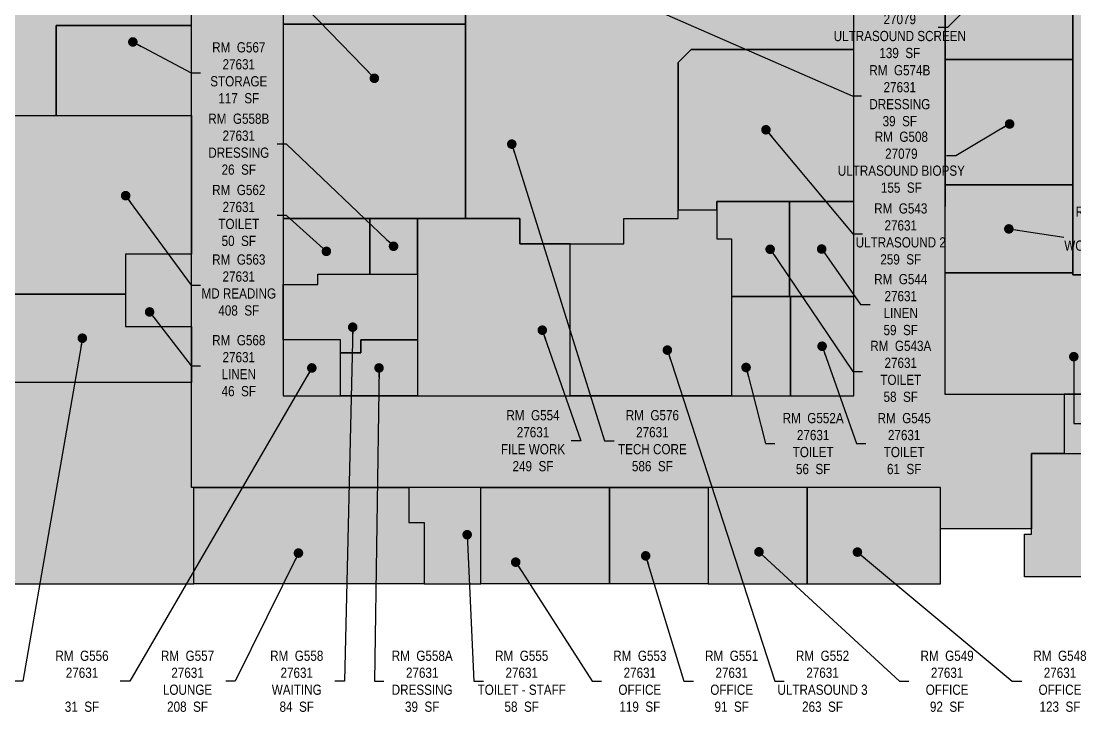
# Model space of a CAD drawing. Header units: inches. Extents: x -3327 to 3513, y 24 to 2921.
# Drawn here: x 1281 to 2522, y 26 to 840 of the extents above; entities that cross this region are included whole.
import ezdxf

# ---------------------------------------------------------------- set-up
doc = ezdxf.new("R2010")
doc.units = ezdxf.units.IN
doc.header["$MEASUREMENT"] = 0
for name, color, linetype in [('0-LABEL', 3, 'Continuous'), ('3-FCM', 190, 'Continuous'), ('3-FCM-PTN', 9, 'Continuous'), ('4-OCC', 6, 'Continuous'), ('4-OCC-PTN', 95, 'Continuous')]:
    doc.layers.add(name, color=color, linetype=linetype)
doc.styles.add('ArialN', font='ARIALN.TTF')
doc.dimstyles.new('AB-120', dxfattribs={"dimscale": 120, "dimtxt": 0.125, "dimasz": 0.09375, "dimexe": 0.0625, "dimexo": 0.125, "dimgap": 0.375, "dimtad": 0, "dimtih": 1, "dimtoh": 1, "dimdec": 4, "dimrnd": 0.0625, "dimzin": 0, "dimdsep": 46, "dimlunit": 4, "dimtxsty": 'ArialN', "dimblk": 'ARCHTICK', "dimcen": 0.09375, "dimclrd": 256, "dimclre": 256, "dimclrt": 256, "dimadec": 0, "dimazin": 0, "dimtfac": 1, "dimtdec": 4, "dimtofl": 0, "dimtmove": 2, "dimatfit": 3, "dimldrblk": 'DOT', "dimfxl": 0, "dimfrac": 2, "dimtolj": 1, "dimtzin": 0, "dimlwd": -1, "dimlwe": -1, "dimarcsym": 0})

# ---------------------------------------------------------------- blocks, each defined once
blk = doc.blocks.new('_ArchTick')
at = {"const_width": 0.15}
blk.add_lwpolyline([(-0.5, -0.5), (0.5, 0.5)], dxfattribs=at)
blk = doc.blocks.new('_Dot')
at = {"lineweight": -2}
blk.add_line((-0.5, 0), (-1, 0), dxfattribs=at)
at = {"const_width": 0.5}
blk.add_lwpolyline([(-0.25, 0, 1), (0.25, 0, 1)], format="xyb", close=True, dxfattribs=at)

msp = doc.modelspace()

# ---------------------------------------------------------------- hatches: boundary and pattern name
at = {"layer": '3-FCM-PTN'}
h = msp.add_hatch(color=256, dxfattribs=at)
edge = h.paths.add_edge_path()
edge.add_line((1141.420867676316, 1248.999999999979), (1141.420867676316, 1253.999999999981))
edge.add_line((1141.420867676316, 1253.999999999981), (1135.420867676316, 1253.999999999981))
edge.add_line((1135.420867676316, 1253.999999999981), (1135.420867676316, 1355.999999999987))
edge.add_line((1135.420867676316, 1355.999999999987), (1586.999999999995, 1355.999999999996))
edge.add_line((1586.999999999995, 1355.999999999996), (1586.999999999994, 1243.029153617519))
edge.add_line((1586.999999999994, 1243.029153617519), (1634.499999999985, 1243.029153617512))
edge.add_line((1634.499999999985, 1243.029153617512), (1634.499999999984, 1169.624999999986))
edge.add_line((1634.499999999984, 1169.624999999986), (1590.000000000026, 1169.624999999987))
edge.add_line((1590.000000000026, 1169.624999999987), (1590.000000000003, 397.9999999999845))
edge.add_line((1590.000000000003, 397.9999999999845), (2262.000000000001, 397.9999999999845))
edge.add_line((2262.000000000001, 397.9999999999845), (2262.000000000026, 1186.937573226881))
edge.add_arc((2198.000000000043, 1187.022600915494), 64.00005648205, 359.9238792994847, 449.9999999999982)
edge.add_line((2198.000000000045, 1251.022657397544), (1965.499999999987, 1251.022657397551))
edge.add_line((1965.499999999987, 1251.022657397551), (1965.499999999987, 1501.000000000002))
edge.add_line((1965.499999999987, 1501.000000000002), (2091.000000000004, 1501.000000000001))
edge.add_line((2091.000000000004, 1501.000000000001), (2091.000000000004, 1498.927279146954))
edge.add_line((2091.000000000004, 1498.927279146954), (2093.500000000002, 1498.927279146954))
edge.add_line((2093.500000000003, 1498.927279146954), (2093.500000000003, 1450.999999999985))
edge.add_line((2093.500000000003, 1450.999999999985), (2088.500000000004, 1450.999999999987))
edge.add_line((2088.500000000003, 1450.999999999987), (2088.500000000002, 1352.999999999985))
edge.add_line((2088.500000000002, 1352.999999999985), (2228.500000000002, 1352.999999999985))
edge.add_line((2228.500000000002, 1352.999999999985), (2228.500000000002, 1357.999999999986))
edge.add_line((2228.500000000002, 1357.999999999986), (2301.779664494587, 1357.999999999985))
edge.add_arc((2296.16685138149, 1284.380477555279), 73.83317517233746, -0.04859318841391769, 85.64015689121987, ccw=False)
edge.add_line((2370.000000000005, 1284.317858825021), (2369.250000000001, 399.9999999999854))
edge.add_line((2369.250000000001, 399.9999999999854), (2509.752994790845, 399.9999999999864))
edge.add_line((2509.752994790845, 399.9999999999864), (2509.752994790845, 329.9999999999818))
edge.add_line((2509.752994790845, 329.9999999999818), (2471.249999999998, 329.9999999999827))
edge.add_line((2471.249999999998, 329.9999999999827), (2471.249999999999, 241.250005875695))
edge.add_line((2471.249999999998, 241.250005875695), (2369.25, 241.2500058756941))
edge.add_line((2369.25, 241.2500058756941), (2364.000000680872, 241.2500059263975))
edge.add_line((2364.000000680873, 241.2500059263975), (2364, 289.9999999999854))
edge.add_line((2364, 289.9999999999854), (1482.000000000002, 289.9999999999809))
edge.add_line((1482.000000000002, 289.9999999999809), (1482.000000000002, 1248.99999999998))
edge.add_line((1482.000000000002, 1248.99999999998), (1141.420867676316, 1248.999999999979))
at = {"layer": '4-OCC-PTN'}
h = msp.add_hatch(color=58, dxfattribs=at)
h.dxf.hatch_style = 1
edge = h.paths.add_edge_path()
edge.add_line((3074.744480245117, 1170.614632211466), (3080.808918745267, 1170.614632211466))
edge.add_line((3080.808918745267, 1170.614632211466), (3080.833615262388, 1284.729879693166))
edge.add_line((3080.833615262388, 1284.729879693166), (3106.016413639745, 1284.729879693165))
edge.add_line((3106.016413639745, 1284.729879693165), (3106.016413639745, 1354.770120306799))
edge.add_line((3106.016413639745, 1354.770120306799), (3080.834697349036, 1354.770120306799))
edge.add_line((3080.834697349036, 1354.770120306799), (3080.718309066378, 1447.515995417351))
edge.add_line((3080.718309066378, 1447.515995417351), (3074.808401887975, 1447.515995417351))
edge.add_line((3074.808401887975, 1447.515995417351), (3074.808401887978, 1590.534686667828))
edge.add_line((3074.808401887978, 1590.534686667828), (3074.808401887985, 1812.111838962127))
edge.add_line((3074.808401887985, 1812.111838962127), (2986.154740552417, 1812.111838962127))
edge.add_arc((2926.009785981089, 1780.092882656655), 68.13684116011498, -89.97647548069102, 28.02919124139322, ccw=False)
edge.add_line((2926.037761626139, 1711.956047239664), (2970.502214745371, 1711.956047239664))
edge.add_line((2970.502214745371, 1711.956047239664), (2970.502214745371, 1675.249999999985))
edge.add_line((2970.502214745371, 1675.249999999985), (2993.808401887982, 1675.249999999985))
edge.add_line((2993.808401887982, 1675.249999999985), (2993.808401887981, 1360.749999999984))
edge.add_line((2993.808401887981, 1360.749999999984), (2439.000000000002, 1360.749999999985))
edge.add_line((2439.000000000002, 1360.749999999985), (2439.000000000001, 1278.749999999986))
edge.add_line((2439.000000000001, 1278.749999999986), (2520.058659184694, 1278.749999999985))
edge.add_line((2520.058659184694, 1278.749999999985), (2520.058659184676, 540.4999996548304))
edge.add_line((2520.058659184676, 540.4999996548304), (2604.372089161729, 540.4999996548222))
edge.add_line((2604.372089161729, 540.4999996548222), (2604.372089161731, 399.9999999999864))
edge.add_line((2604.372089161731, 399.9999999999864), (2509.752994790845, 399.9999999999864))
edge.add_line((2509.752994790845, 399.9999999999864), (2509.752994790845, 329.9999999999845))
edge.add_line((2509.752994790845, 329.9999999999845), (3069.308659184689, 329.9999999999918))
edge.add_line((3069.308659184689, 329.9999999999918), (3069.308659184689, 264.9999999999836))
edge.add_line((3069.308659184689, 264.9999999999836), (3139.332919454991, 264.9999999999836))
edge.add_line((3139.332919454991, 264.9999999999836), (3139.308659184708, 399.9999999999836))
edge.add_line((3139.308659184708, 399.9999999999836), (2957.806880896565, 399.9999999999827))
edge.add_line((2957.806880896565, 399.9999999999827), (2957.808401887961, 401.9999999999827))
edge.add_line((2957.808401887961, 401.9999999999827), (2786.81811369773, 402.0009773433085))
edge.add_line((2786.81811369773, 402.0009773433085), (2786.81723697207, 400.0558890927932))
edge.add_line((2786.81723697207, 400.0558890927932), (2678.622089161764, 399.9999999999873))
edge.add_line((2678.622089161764, 399.9999999999873), (2678.622089161765, 540.4999996548013))
edge.add_line((2678.622089161765, 540.4999996548013), (2709.872089161762, 540.4999996548013))
edge.add_line((2709.872089161762, 540.4999996548013), (2709.872089161763, 612.7499999999836))
edge.add_line((2709.872089161763, 612.7499999999836), (2590.058659184631, 612.7499999999845))
edge.add_line((2590.058659184631, 612.7499999999845), (2590.058659184736, 1278.750000000043))
edge.add_line((2590.058659184736, 1278.750000000043), (2992.808401887969, 1278.749999999977))
edge.add_line((2992.808401887969, 1278.749999999977), (2992.808401887965, 1195.279041184976))
edge.add_line((2992.808401887965, 1195.279041184976), (2990.808401887963, 1195.278316813195))
edge.add_line((2990.808401887963, 1195.278316813195), (2990.808401887962, 760.1189635657292))
edge.add_line((2990.808401887962, 760.1189635657292), (2991.5, 591.4999999999836))
edge.add_line((2991.5, 591.4999999999836), (2960.308401887958, 591.4999999999836))
edge.add_line((2960.308401887958, 591.4999999999836), (2960.308401887958, 519.2499999999836))
edge.add_line((2960.308401887958, 519.2499999999836), (3004.30865918469, 519.2499999999836))
edge.add_line((3004.30865918469, 519.2499999999836), (3004.308659184694, 400.0156249999833))
edge.add_line((3004.308659184694, 400.0156249999833), (3074.808401887957, 400.0156249999833))
edge.add_line((3074.808401887957, 400.0156249999833), (3074.808401887955, 596.99999999998))
edge.add_line((3074.808401887955, 596.99999999998), (3150.000000000003, 596.9999999999818))
edge.add_line((3150.000000000003, 596.9999999999818), (3150, 659.49999999999))
edge.add_line((3150, 659.49999999999), (3074.808401887961, 659.4999999999882))
edge.add_line((3074.808401887961, 659.4999999999882), (3074.808401887969, 813.7499999999827))
edge.add_line((3074.808401887969, 813.7499999999827), (3093.808659184692, 813.7499999999827))
edge.add_line((3093.808659184692, 813.7499999999827), (3093.808659184691, 966.2499999999809))
edge.add_line((3093.808659184691, 966.2499999999809), (3074.808401887973, 966.2499999999827))
edge.add_line((3074.808401887973, 966.2499999999827), (3074.74448025131, 1170.614612315266))
edge.add_line((3074.74448025131, 1170.614612315266), (3074.744480245117, 1170.614632211466))
for points in [[(1185.062500000001, 728.2200774041166), (1323.000000000001, 728.2200774041166), (1323.000000000001, 831.2200774041212), (1323.000000000001, 834.2217015849055), (1482.000000000002, 834.2200774041212), (1481.999999998623, 1248.99999999998), (1141.420867676316, 1248.999999999979), (1141.420867676316, 1121.999999999983), (1185.062500000001, 1121.999999999984)], [(1590.000000000004, 836.0365100594581), (1805.000000000003, 836.036510059459), (1805.000000000003, 1064.999999999986), (1769.749999999997, 1064.999999999985), (1769.749999999997, 1087.963737037425), (1590.000000000002, 1087.963737037425)], [(1805.000000000003, 607.1614986405702), (1869.000000000001, 607.1614986405748), (1869.000000000002, 577.1614986405721), (1991.250000000004, 577.161498640573), (1991.250000000004, 607.1614986405721), (2055.250000000003, 607.1614986405721), (2055.250000000002, 790.7573593128645), (2070.492640687122, 805.9999999999845), (2262.000000000001, 805.9999999999827), (2262, 869.99999999999), (2005.250000000004, 869.9999999999873), (1855.000000000003, 869.9999999999873), (1855.000000000003, 903.0365100594599), (1805.000000000003, 903.0365100594599)], [(1482.000000000133, 791.2168290425534), (1482.000000000002, 834.2200774041212), (1323.000000000001, 834.2217015849055), (1323.000000000001, 728.2200774041166), (1482.000000000001, 728.2200774041185)], [(1590.000000000004, 607.1614986405802), (1805.000000000003, 607.1614986405784), (1805.000000000003, 836.036510059459), (1590.000000000004, 836.036510059459), (1590.000000000004, 607.1614986405802), (1805.000000000003, 607.1614986405702)], [(2261.999999999999, 626.9999999999845), (2262.000000000001, 805.9999999999836), (2070.492640687122, 805.9999999999845), (2055.250000000002, 790.7573593128645), (2055.250000000003, 617.0807493202738), (2100.812499999995, 617.0807493202738), (2100.812499999995, 626.9999999999854)], [(1482.000000000004, 564.9404972208831), (1404.555915871356, 564.940497220884), (1404.555915871356, 517.9787709135508), (1185.062500000001, 517.9787709135508), (1185.062500000001, 728.2200774041166), (1323.000000000001, 728.2200774041166), (1482.000000000001, 728.2200774041185), (1482.000000000004, 564.951495471043)], [(2186.5, 514.9999999999845), (2186.500000000002, 626.9999999999854), (2100.812499999995, 626.9999999999854), (2100.812499999995, 582.9999999999845), (2118.124999999995, 582.9999999999854), (2118.124999999998, 514.9999999999818)], [(2262, 514.9999999999854), (2261.999999999999, 626.9999999999845), (2186.499999999996, 626.9999999999854), (2186.5, 514.9999999999845)], [(2055.250000000003, 617.0807493202738), (2100.812499999995, 617.0807493202738), (2100.812499999997, 582.9999999999845), (2118.124999999995, 582.9999999999854), (2118.124999999995, 397.9999999999845), (1928.124999999995, 397.99999999998), (1928.124999999994, 577.1614986405702), (1991.250000000004, 577.161498640573), (1991.250000000004, 607.1614986405721), (2055.250000000003, 607.1614986405721)], [(1590.000000000003, 529.4114986405766), (1631.000000000003, 529.4114986405784), (1631.000000000003, 541.4114986405766), (1692.000000000003, 541.4114986405766), (1692.000000000003, 607.1614986405793), (1590.000000000006, 607.1614986405712)], [(1748.250000000003, 541.4114986405766), (1748.250000000003, 607.1614986405748), (1692.000000000003, 607.1614986405793), (1692.000000000003, 541.4114986405766)], [(1928.124999999995, 397.99999999998), (1928.124999999994, 577.1614986405702), (1869.000000000002, 577.1614986405721), (1869.000000000001, 607.1614986405748), (1748.250000000003, 607.1614986405748), (1748.250000000003, 397.9999999999854)], [(1404.555915871356, 517.9787709135508), (1404.555915871356, 479.9514954710448), (1481.999999999994, 479.9514954710448), (1482.000000000004, 564.951495471043), (1404.555915871356, 564.940497220884)], [(1748.250000000003, 463.9114986405766), (1681.750000000002, 463.9114986405766), (1681.750000000002, 448.7499999999836), (1657.750000000004, 448.7499999999854), (1657.750000000004, 463.9114986405802), (1590.000000000003, 463.9114986405766), (1590.000000000003, 529.4114986405766), (1631.000000000003, 529.4114986405784), (1631.000000000003, 541.4114986405766), (1748.250000000003, 541.4114986405766)], [(1481.999999999997, 413.9523635370742), (1185.0625, 413.9523635370715), (1185.0625, 517.9787709135544), (1404.555915871356, 517.9787709135508), (1404.555915871356, 479.9514954710448), (1481.999999999994, 479.9514954710448)], [(2187.499999999993, 397.9999999999845), (2187.499999999993, 514.9999999999845), (2118.124999999995, 514.9999999999818), (2118.124999999995, 397.9999999999845)], [(2191.499999999995, 397.9999999999845), (2262.000000000001, 397.9999999999845), (2262, 514.9999999999845), (2187.499999999993, 514.9999999999845), (2187.499999999993, 397.9999999999845)], [(1657.750000000004, 397.9999999999854), (1657.750000000004, 463.9114986405766), (1590.000000000003, 463.9114986405766), (1590.000000000002, 397.9999999999854)], [(1748.250000000003, 397.9999999999854), (1657.750000000004, 397.9999999999854), (1657.750000000004, 448.7499999999854), (1681.750000000002, 448.7499999999836), (1681.750000000002, 463.9114986405766), (1748.250000000003, 463.9114986405766)], [(1484.999998675628, 289.9999825146888), (1482.000000000002, 289.9999825146888), (1481.999999999999, 413.9523635370742), (1185.0625, 413.9523635370715), (1185.0625, 176.7499999999864), (1485, 176.7499999999854), (1484.999998675628, 290.0000007424615)], [(1737.999999999995, 289.9999999999854), (1737.999999999999, 248.9999999999854), (1755.999999999995, 248.9999999999854), (1755.999999999995, 176.7499999999873), (1485, 176.7500012884084), (1485, 289.9999825146888), (1737.999999999995, 289.9999825147024)], [(1822.999999999995, 289.9999999999854), (1737.999999999995, 289.9999999999854), (1737.999999999997, 248.9999999999854), (1755.999999999995, 248.9999999999873), (1755.999999999996, 176.7499999999873), (1822.999999999995, 176.7499999999873), (1822.986595466163, 289.9999984042825)], [(1974.511768370347, 289.9999999999836), (1974.511768370347, 176.7499999999845), (1822.999999999995, 176.7499999999873), (1822.999999999995, 289.9999999999854), (1974.511768370347, 290.0180362733308)], [(2090.499999999995, 289.9999999999836), (2090.499999999994, 176.7499999999845), (1974.511768370347, 176.7499999999845), (1974.511768370347, 290.0180362733308)], [(2207, 176.7499999999873), (2207, 289.9999999999845), (2090.499999999995, 289.9999999999836), (2090.499999999995, 176.7499999999845)], [(2207, 176.7499999999873), (2364, 176.7499999999873), (2364, 289.9999999999854), (2207.000000000001, 289.9999999999854)]]:
    msp.add_hatch(color=34, dxfattribs=at).paths.add_polyline_path(points)
h = msp.add_hatch(color=58, dxfattribs=at)
h.dxf.hatch_style = 1
h.paths.add_polyline_path([(2369.249999999998, 927.1249998273915), (2369.286532301926, 794.4999922599368), (2520.0586591847, 794.4999996548067), (2520.058659184688, 927.1249998273915)])
h = msp.add_hatch(color=58, dxfattribs=at)
h.dxf.hatch_style = 1
h.paths.add_polyline_path([(2520.058659184683, 646.4999996548195), (2520.0586591847, 794.4999996548067), (2369.2231427648, 794.4999922568277), (2369.25, 646.4999996548086)])
h = msp.add_hatch(color=58, dxfattribs=at)
h.dxf.hatch_style = 1
h.paths.add_polyline_path([(2369.25, 646.4999996548086), (2369.25, 542.9999996547776), (2520.058659184676, 542.9999996548186), (2520.058659184683, 646.4999996548195)])
h = msp.add_hatch(color=58, dxfattribs=at)
h.dxf.hatch_style = 1
h.paths.add_polyline_path([(2604.372089161739, 540.4999996548213), (2520.058659184676, 540.4999996548195), (2520.058659184676, 542.9999996548186), (2369.25, 542.9999996547776), (2369.250000000001, 399.9999999999827), (2604.372089161731, 399.9999999999854)])
h = msp.add_hatch(color=58, dxfattribs=at)
h.dxf.hatch_style = 1
h.paths.add_polyline_path([(2600.804664796168, 184.7499999999836), (2600.804664796168, 329.9999999999827), (2471.250000000001, 329.9999999999827), (2471.249999999999, 235.2499999999864), (2462.920914796173, 235.2499999999864), (2462.920914796173, 184.7499999999845)])

# ---------------------------------------------------------------- linework, layer by layer
at = {"layer": '3-FCM'}
msp.add_lwpolyline([(2370.000000000005, 1284.317858825021), (2369.250000000001, 399.9999999999854), (2509.752994790845, 399.9999999999864), (2509.752994790845, 329.9999999999818), (2471.249999999998, 329.9999999999827), (2471.249999999998, 241.250005875695), (2369.25, 241.2500058756941), (2364.000000680873, 241.2500059263975), (2364, 289.9999999999854), (1482.000000000002, 289.9999999999809), (1482.000000000002, 1248.99999999998)], dxfattribs=at)
msp.add_lwpolyline([(1590.000000000026, 1169.624999999987), (1590.000000000003, 397.9999999999845), (2262.000000000001, 397.9999999999845), (2262.000000000025, 1186.937573226881, 0.4146027412223157)], format="xyb", dxfattribs=at)
at = {"layer": '4-OCC'}
for points in [[(2993.808401887981, 1360.749999999984), (2439.000000000002, 1360.749999999985), (2439.000000000001, 1278.749999999986), (2520.058659184694, 1278.749999999985), (2520.058659184676, 540.4999996548304), (2604.372089161729, 540.4999996548222)], [(2604.372089161731, 399.9999999999864), (2509.752994790845, 399.9999999999864), (2509.752994790845, 329.9999999999845), (3069.308659184689, 329.9999999999918)]]:
    msp.add_lwpolyline(points, dxfattribs=at)
for points in [[(1185.062500000001, 728.2200774041166), (1323.000000000001, 728.2200774041166), (1323.000000000001, 831.2200774041212), (1323.000000000001, 834.2217015849055), (1482.000000000002, 834.2200774041212), (1481.999999998623, 1248.99999999998), (1141.420867676316, 1248.999999999979), (1141.420867676316, 1121.999999999983), (1185.062500000001, 1121.999999999984), (1185.062500000001, 728.2200774041166)], [(1590.000000000004, 836.0365100594581), (1805.000000000003, 836.036510059459), (1805.000000000003, 1064.999999999986), (1769.749999999997, 1064.999999999985), (1769.749999999997, 1087.963737037425), (1590.000000000002, 1087.963737037425), (1590.000000000004, 836.0365100594581)], [(2369.2231427648, 794.4999922568277), (2520.0586591847, 794.4999996548067), (2520.058659184688, 927.1249998273915), (2369.249999999998, 927.1249998273915), (2369.286532297117, 794.5000097178299)], [(1805.000000000003, 607.1614986405702), (1869.000000000001, 607.1614986405748), (1869.000000000002, 577.1614986405721), (1991.250000000004, 577.161498640573), (1991.250000000004, 607.1614986405721), (2055.250000000003, 607.1614986405721), (2055.250000000002, 790.7573593128645), (2070.492640687122, 805.9999999999845), (2262.000000000001, 805.9999999999827), (2262, 869.99999999999), (2005.250000000004, 869.9999999999873), (1855.000000000003, 869.9999999999873), (1855.000000000003, 903.0365100594599), (1805.000000000003, 903.0365100594599), (1805.000000000024, 607.1614986405702)], [(1482.000000000133, 791.2168290425534), (1482.000000000002, 834.2200774041212), (1323.000000000001, 834.2217015849055), (1323.000000000001, 728.2200774041166), (1482.000000000001, 728.2200774041185), (1482.000000000134, 791.2168290425534)], [(1590.000000000004, 607.1614986405802), (1805.000000000003, 607.1614986405784), (1805.000000000003, 836.036510059459), (1590.000000000004, 836.036510059459), (1590.000000000004, 607.1614986405802), (1805.000000000003, 607.1614986405702)], [(2261.999999999999, 626.9999999999845), (2262.000000000001, 805.9999999999836), (2070.492640687122, 805.9999999999845), (2055.250000000002, 790.7573593128645), (2055.250000000003, 617.0807493202738), (2100.812499999995, 617.0807493202738), (2100.812499999995, 626.9999999999854), (2261.999999999999, 626.9999999999864)], [(2520.058659184683, 646.4999996548195), (2520.0586591847, 794.4999996548067), (2369.2231427648, 794.4999922568277), (2369.2231427648, 794.4999922568277), (2369.25, 646.4999996548086), (2520.058659184683, 646.4999996548195)], [(1482.000000000004, 564.9404972208831), (1404.555915871356, 564.940497220884), (1404.555915871356, 517.9787709135508), (1185.062500000001, 517.9787709135508), (1185.062500000001, 728.2200774041166), (1323.000000000001, 728.2200774041166), (1482.000000000001, 728.2200774041185), (1482.000000000004, 564.951495471043)], [(2369.25, 542.9999996547776), (2520.058659184676, 542.9999996548186), (2520.058659184683, 646.4999996548195), (2369.25, 646.4999996548086), (2369.25, 646.4999996548086), (2369.25, 542.9999996547776)], [(2186.5, 514.9999999999845), (2186.500000000002, 626.9999999999854), (2100.812499999995, 626.9999999999854), (2100.812499999995, 582.9999999999845), (2118.124999999995, 582.9999999999854), (2118.124999999998, 514.9999999999818)], [(2262, 514.9999999999854), (2261.999999999999, 626.9999999999845), (2186.499999999996, 626.9999999999854), (2186.5, 514.9999999999845), (2262, 514.9999999999845)], [(2055.250000000003, 617.0807493202738), (2100.812499999995, 617.0807493202738), (2100.812499999997, 582.9999999999845), (2118.124999999995, 582.9999999999854), (2118.124999999995, 397.9999999999845), (1928.124999999995, 397.99999999998), (1928.124999999994, 577.1614986405702), (1991.250000000004, 577.161498640573), (1991.250000000004, 607.1614986405721), (2055.250000000003, 607.1614986405721), (2055.250000000003, 617.0807493202738)], [(1590.000000000003, 529.4114986405766), (1631.000000000003, 529.4114986405784), (1631.000000000003, 541.4114986405766), (1692.000000000003, 541.4114986405766), (1692.000000000003, 607.1614986405793), (1590.000000000006, 607.1614986405712), (1590.000000000003, 529.4114986405766)], [(1748.250000000003, 541.4114986405766), (1748.250000000003, 607.1614986405748), (1692.000000000003, 607.1614986405793), (1692.000000000003, 541.4114986405766), (1748.250000000003, 541.4114986405766)], [(1928.124999999995, 397.99999999998), (1928.124999999994, 577.1614986405702), (1869.000000000002, 577.1614986405721), (1869.000000000001, 607.1614986405748), (1748.250000000003, 607.1614986405748), (1748.250000000003, 397.9999999999854), (1928.124999999995, 397.99999999998)], [(1404.555915871356, 517.9787709135508), (1404.555915871356, 479.9514954710448), (1481.999999999994, 479.9514954710448), (1482.000000000004, 564.951495471043), (1404.555915871356, 564.940497220884), (1404.555915871356, 517.9787709135508)], [(1748.250000000003, 463.9114986405766), (1681.750000000002, 463.9114986405766), (1681.750000000002, 448.7499999999836), (1657.750000000004, 448.7499999999854), (1657.750000000004, 463.9114986405802), (1590.000000000003, 463.9114986405766), (1590.000000000003, 529.4114986405766), (1631.000000000003, 529.4114986405784), (1631.000000000003, 541.4114986405766), (1748.250000000003, 541.4114986405766)], [(2604.372089161731, 399.9999999999854), (2604.372089161739, 540.4999996548213), (2520.058659184676, 540.4999996548195), (2520.058659184676, 542.9999996548186), (2369.25, 542.9999996547776), (2369.25, 542.9999996547776), (2369.250000000001, 399.9999999999827), (2604.372089161731, 399.9999999999854)], [(1481.999999999997, 413.9523635370742), (1185.0625, 413.9523635370715), (1185.0625, 517.9787709135544), (1404.555915871356, 517.9787709135508), (1404.555915871356, 479.9514954710448), (1481.999999999994, 479.9514954710448), (1481.999999999997, 413.9523635370742)], [(2187.499999999993, 397.9999999999845), (2187.499999999993, 514.9999999999845), (2118.124999999995, 514.9999999999818), (2118.124999999995, 397.9999999999845), (2187.499999999993, 397.9999999999845)], [(2191.499999999995, 397.9999999999845), (2262.000000000001, 397.9999999999845), (2262, 514.9999999999845), (2187.499999999993, 514.9999999999845), (2187.499999999993, 397.9999999999845), (2191.499999999995, 397.9999999999845)], [(1657.750000000004, 397.9999999999854), (1657.750000000004, 463.9114986405766), (1590.000000000003, 463.9114986405766), (1590.000000000002, 397.9999999999854), (1657.750000000004, 397.9999999999854)], [(1748.250000000003, 397.9999999999854), (1657.750000000004, 397.9999999999854), (1657.750000000004, 448.7499999999854), (1681.750000000002, 448.7499999999836), (1681.750000000002, 463.9114986405766), (1748.250000000003, 463.9114986405766), (1748.250000000003, 397.9999999999854)], [(1484.999998675628, 289.9999825146888), (1482.000000000002, 289.9999825146888), (1481.999999999999, 413.9523635370742), (1185.0625, 413.9523635370715), (1185.0625, 176.7499999999864), (1485, 176.7499999999854), (1484.999998675628, 290.0000007424615)], [(2600.804664796168, 329.9999999999827), (2600.804664796168, 184.7499999999836), (2462.920914796173, 184.7499999999845), (2462.920914796173, 235.2499999999864), (2471.249999999999, 235.2499999999864), (2471.250000000001, 329.9999999999827), (2600.804664796168, 329.9999999999827)], [(1737.999999999995, 289.9999999999854), (1737.999999999999, 248.9999999999854), (1755.999999999995, 248.9999999999854), (1755.999999999995, 176.7499999999873), (1485, 176.7500012884084), (1485, 289.9999825146888), (1737.999999999995, 289.9999825147024)], [(1822.999999999995, 289.9999999999854), (1737.999999999995, 289.9999999999854), (1737.999999999997, 248.9999999999854), (1755.999999999995, 248.9999999999873), (1755.999999999996, 176.7499999999873), (1822.999999999995, 176.7499999999873), (1822.986595466163, 289.9999984042825)], [(1974.511768370347, 289.9999999999836), (1974.511768370347, 176.7499999999845), (1822.999999999995, 176.7499999999873), (1822.999999999995, 289.9999999999854), (1974.511768370347, 290.0180362733308)], [(2090.499999999995, 289.9999999999836), (2090.499999999994, 176.7499999999845), (1974.511768370347, 176.7499999999845), (1974.511768370347, 290.0180362733308), (2090.499999999995, 289.9999999999836)], [(2207, 176.7499999999873), (2207, 289.9999999999845), (2090.499999999995, 289.9999999999836), (2090.499999999995, 176.7499999999845), (2207, 176.7499999999836)], [(2207, 176.7499999999873), (2364, 176.7499999999873), (2364, 289.9999999999854), (2207.000000000001, 289.9999999999854)]]:
    msp.add_lwpolyline(points, close=True, dxfattribs=at)

# ---------------------------------------------------------------- texts
at = {"layer": '0-LABEL', "char_height": 12, "attachment_point": 5, "style": 'ArialN'}
for s, insert in [('RM  G506\\P27079\\PULTRASOUND SCREEN\\P139  SF', (2316.250398712378, 831.9184634465837)), ('RM  G567\\P27631\\PSTORAGE\\P117  SF', (1537.853658086034, 778.5973208555879)), ('RM  G574B\\P27631\\PDRESSING\\P39  SF', (2316.250398712378, 751.6387652734247)), ('RM  G558B\\P27631\\PDRESSING\\P26  SF', (1537.853658086034, 694.4945784885476)), ('RM  G508\\P27079\\PULTRASOUND BIOPSY\\P155  SF', (2318.065209698401, 673.2838154639066)), ('RM  G562\\P27631\\PTOILET\\P50  SF', (1537.853658086034, 610.5435849790683)), ('RM  G543\\P27631\\PULTRASOUND 2\\P259  SF', (2317.378007122268, 588.8021322832137)), ('RM  G510\\P27079\\PWORK ROOM\\P108  SF', (2554.596689574005, 584.9820462578582)), ('RM  G563\\P27631\\PMD READING\\P408  SF', (1537.853658086034, 528.5864478087933)), ('RM  G544\\P27631\\PLINEN\\P59  SF', (2317.378007122268, 505.5170169446956)), ('RM  G568\\P27631\\PLINEN\\P46  SF', (1537.853658086034, 433.5389042204079)), ('RM  G543A\\P27631\\PTOILET\\P58  SF', (2317.378007122268, 426.8744336050186)), ('RM  G554\\P27631\\PFILE WORK\\P249  SF', (1884.316906172731, 345.1521686067972)), ('RM  G576\\P27631\\PTECH CORE\\P586  SF', (2024.874938895383, 345.1521686067972)), ('RM  G552A\\P27631\\PTOILET\\P56  SF', (2214.197396774383, 341.7759999978953)), ('RM  G545\\P27631\\PTOILET\\P61  SF', (2321.384144658226, 341.7759999978953)), ('RM  G556\\P27631\\P\\P31  SF', (1353.243155363226, 61.74999999999545)), ('RM  G557\\P27631\\PLOUNGE\\P208  SF', (1477.513665589904, 61.74999999999545)), ('RM  G558\\P27631\\PWAITING\\P84  SF', (1606.100423543922, 61.74999999999545)), ('RM  G558A\\P27631\\PDRESSING\\P39  SF', (1753.829559007346, 61.74999999999545)), ('RM  G555\\P27631\\PTOILET - STAFF\\P58  SF', (1871.022478374256, 61.74999999999545)), ('RM  G553\\P27631\\POFFICE\\P119  SF', (2010.100646720464, 61.74999999999545)), ('RM  G551\\P27631\\POFFICE\\P91  SF', (2118.281122930055, 61.74999999999545)), ('RM  G552\\P27631\\PULTRASOUND 3\\P263  SF', (2225.260179746859, 61.74999999999545)), ('RM  G549\\P27631\\POFFICE\\P92  SF', (2371.96846186852, 61.74999999999545)), ('RM  G548\\P27631\\POFFICE\\P123  SF', (2504.868827756894, 61.74999999999545))]:
    msp.add_mtext(s, dxfattribs=dict(at, insert=insert))

# ---------------------------------------------------------------- leaders
at = {"layer": '0-LABEL', "color": 1, "annotation_type": 0, "has_hookline": 1}
for points, hookline_direction, text_width in [([(1907.791504641435, 905.8353079884819), (2260.000398712378, 751.6387652734247), (2271.250398712378, 751.6387652734247)], 0, 70.04365620736698), ([(1697.500000000003, 772.1782477732031), (1594.103658086034, 879.2756872532973), (1582.853658086034, 879.2756872532973)], 1, 92.07912687585267), ([(1413.095588764073, 814.9960935296458), (1481.603658086034, 778.5973208555879), (1492.853658086034, 778.5973208555879)], 0, 65.86084583901774), ([(2158.625000000002, 711.5403746601296), (2261.128007122268, 588.8021322832137), (2272.378007122268, 588.8021322832137)], 0, 104.3656207366985), ([(1859.321203952065, 694.6093100126473), (1968.624938895383, 345.1521686067972), (1979.874938895383, 345.1521686067972)], 0, 79.85811732605728), ([(1720.125000000003, 574.2864986405784), (1594.103658086034, 694.4945784885476), (1582.853658086034, 694.4945784885476)], 1, 70.04365620736698), ([(1404.641642953025, 633.8828900648659), (1481.603658086034, 528.5864478087933), (1492.853658086034, 528.5864478087933)], 0, 85.95634379263302), ([(1641.000000000003, 568.2864986405784), (1594.103658086034, 610.5435849790683), (1582.853658086034, 610.5435849790683)], 1, 60.86766712141883), ([(2163.561620480417, 570.7457678353385), (2261.128007122268, 426.8744336050186), (2272.378007122268, 426.8744336050186)], 0, 70.79672578444747), ([(2224.249999999998, 570.9999999999854), (2270.021059968628, 505.5170169446956), (2281.271059968628, 505.5170169446956)], 0, 60.91678035470669), ([(1432.840909090912, 496.928768198316), (1481.603658086034, 433.5389042204079), (1492.853658086034, 433.5389042204079)], 0, 60.97407912687585), ([(1671.998848284655, 478.9535892130989), (1662.350423543922, 61.74999999999545), (1651.100423543922, 61.74999999999545)], 1, 60.97407912687585), ([(1353.648486731511, 465.965567225313), (1283.577508472639, 61.74999999999545), (1272.327508472639, 61.74999999999545)], 1, 88.17462482946794), ([(1895.269876456288, 475.4630343718236), (1940.566906172731, 345.1521686067972), (1929.316906172731, 345.1521686067972)], 1, 74.44747612551159), ([(2224.749999999997, 456.4999999999845), (2265.134144658226, 341.7759999978953), (2276.384144658226, 341.7759999978953)], 0, 61.02319236016371), ([(2042.527795382848, 451.9643721252487), (2169.010179746859, 61.74999999999545), (2180.260179746859, 61.74999999999545)], 0, 104.4392905866303), ([(1623.875000000003, 430.955749320281), (1409.493155363226, 61.74999999999545), (1398.243155363226, 61.74999999999545)], 1, 60.94133697135062), ([(1703.000000000003, 430.955749320281), (1697.579559007346, 61.74999999999545), (1708.829559007346, 61.74999999999545)], 0, 70.79672578444747), ([(2135.235883198354, 431.5011043436662), (2157.947396774383, 341.7759999978953), (2169.197396774383, 341.7759999978953)], 0, 70.79672578444747), ([(1806.802542662539, 234.4670482599504), (1814.772478374256, 61.74999999999545), (1826.022478374256, 61.74999999999545)], 0, 102.9331514324693), ([(1608.107383719601, 212.804895349911), (1533.763665589904, 61.74999999999545), (1522.513665589904, 61.74999999999545)], 1, 60.94133697135062), ([(2016.962781449678, 209.5361953084666), (2062.031122930055, 61.74999999999545), (2073.281122930055, 61.74999999999545)], 0, 59.05047748976808), ([(2150.401246357429, 214.2565280306117), (2315.71846186852, 61.74999999999545), (2326.96846186852, 61.74999999999545)], 0, 60.97407912687585), ([(1863.938570946433, 202.1166353078861), (1953.850646720464, 61.74999999999545), (1965.100646720464, 61.74999999999545)], 0, 60.94133697135062)]:
    msp.add_leader(points, dimstyle='AB-120', dxfattribs=dict(at, hookline_direction=hookline_direction, text_width=text_width))
at = {"layer": '0-LABEL', "annotation_type": 0, "has_hookline": 1}
for points, hookline_direction, text_width in [([(2444.64090097475, 903.9184634465837), (2372.500398712378, 831.9184634465837), (2361.250398712378, 831.9184634465837)], 1, 153.568894952251), ([(2445.572781243161, 718.3626956223634), (2382.314810986024, 680.9932724153368), (2371.064810986024, 680.9932724153368)], 1, 148.5347885402456), ([(2444.654329592341, 594.7499996547986), (2509.596689574005, 584.9820462578582)], 0, 88.13369713506138), ([(2521.121377942133, 444.2304550005538), (2521.121377942133, 365.5973828711039), (2532.371377942133, 365.5973828711039)], 0, 104.9631650750341), ([(2266.323328854875, 214.0023845284368), (2448.618827756894, 61.74999999999545), (2459.868827756894, 61.74999999999545)], 0, 60.97407912687585)]:
    msp.add_leader(points, dimstyle='AB-120', dxfattribs=dict(at, hookline_direction=hookline_direction, text_width=text_width))

doc.saveas('drawing.dxf')
